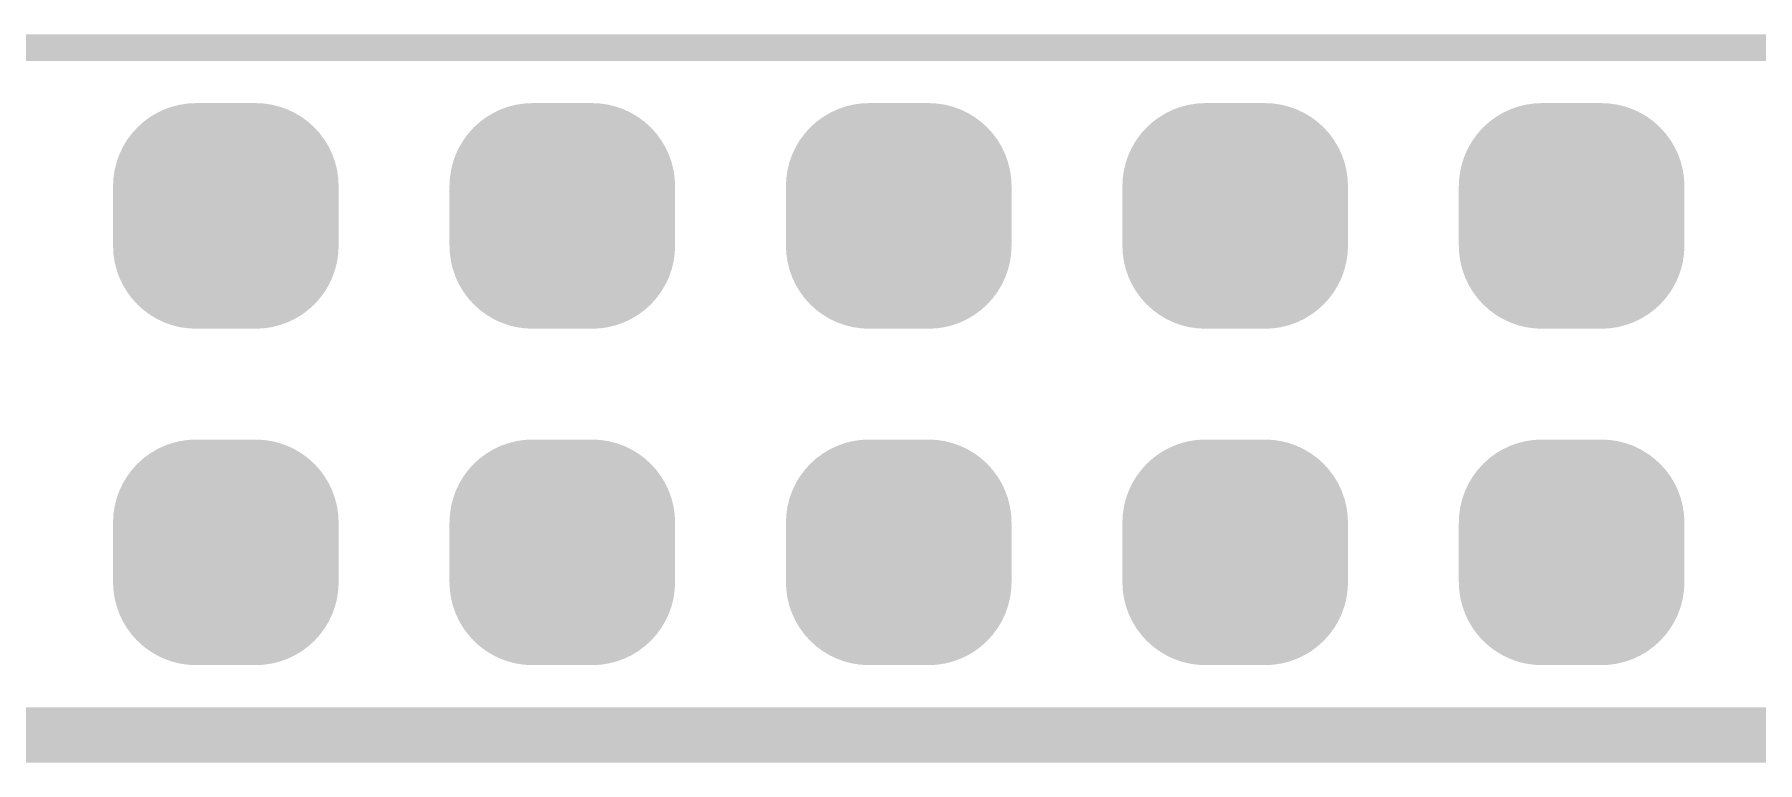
# Model space of a CAD drawing. Extents: x 4.92 to 7.06, y 1.62 to 3.45.
# Drawn here: x 5.943 to 6.455, y 1.688 to 1.904 of the extents above; entities that cross this region are included whole.
import ezdxf

# ---------------------------------------------------------------- set-up
doc = ezdxf.new("R2010")
doc.units = 0
doc.layers.get('0').update_dxf_attribs({"linetype": 'CONTINUOUS'})
for name, color, linetype in [('BOTTOMLAYER', 5, 'CONTINUOUS'), ('BOTTOMSOLDER', 6, 'CONTINUOUS'), ('KEEPOUTLAYER', 6, 'CONTINUOUS'), ('MULTILAYER', 9, 'CONTINUOUS'), ('TOPLAYER', 1, 'CONTINUOUS'), ('TOPOVERLAY', 2, 'CONTINUOUS'), ('TOPSOLDER', 216, 'CONTINUOUS')]:
    doc.layers.add(name, color=color, linetype=linetype)

# ---------------------------------------------------------------- blocks, each defined once
blk = doc.blocks.new('HDR2X13_2')
at = {"layer": 'BOTTOMLAYER', "const_width": 0.02067}
for points in [[(0.28081, 0.10886, 1), (0.30148, 0.10886, 1)], [(0.29852, 0.10886, 1), (0.31919, 0.10886, 1)], [(0.38081, 0.10886, 1), (0.40148, 0.10886, 1)], [(0.39852, 0.10886, 1), (0.41919, 0.10886, 1)], [(0.48081, 0.10886, 1), (0.50148, 0.10886, 1)], [(0.49852, 0.10886, 1), (0.51919, 0.10886, 1)], [(0.58081, 0.10886, 1), (0.60148, 0.10886, 1)], [(0.59852, 0.10886, 1), (0.61919, 0.10886, 1)], [(0.68081, 0.10886, 1), (0.70148, 0.10886, 1)], [(0.69852, 0.10886, 1), (0.71919, 0.10886, 1)], [(0.28081, 0.09114, 1), (0.30148, 0.09114, 1)], [(0.29852, 0.09114, 1), (0.31919, 0.09114, 1)], [(0.38081, 0.09114, 1), (0.40148, 0.09114, 1)], [(0.39852, 0.09114, 1), (0.41919, 0.09114, 1)], [(0.48081, 0.09114, 1), (0.50148, 0.09114, 1)], [(0.49852, 0.09114, 1), (0.51919, 0.09114, 1)], [(0.58081, 0.09114, 1), (0.60148, 0.09114, 1)], [(0.59852, 0.09114, 1), (0.61919, 0.09114, 1)], [(0.68081, 0.09114, 1), (0.70148, 0.09114, 1)], [(0.69852, 0.09114, 1), (0.71919, 0.09114, 1)], [(0.28081, 0.00886, 1), (0.30148, 0.00886, 1)], [(0.29852, 0.00886, 1), (0.31919, 0.00886, 1)], [(0.38081, 0.00886, 1), (0.40148, 0.00886, 1)], [(0.39852, 0.00886, 1), (0.41919, 0.00886, 1)], [(0.48081, 0.00886, 1), (0.50148, 0.00886, 1)], [(0.49852, 0.00886, 1), (0.51919, 0.00886, 1)], [(0.58081, 0.00886, 1), (0.60148, 0.00886, 1)], [(0.59852, 0.00886, 1), (0.61919, 0.00886, 1)], [(0.68081, 0.00886, 1), (0.70148, 0.00886, 1)], [(0.69852, 0.00886, 1), (0.71919, 0.00886, 1)], [(0.28081, -0.00886, 1), (0.30148, -0.00886, 1)], [(0.29852, -0.00886, 1), (0.31919, -0.00886, 1)], [(0.38081, -0.00886, 1), (0.40148, -0.00886, 1)], [(0.39852, -0.00886, 1), (0.41919, -0.00886, 1)], [(0.48081, -0.00886, 1), (0.50148, -0.00886, 1)], [(0.49852, -0.00886, 1), (0.51919, -0.00886, 1)], [(0.58081, -0.00886, 1), (0.60148, -0.00886, 1)], [(0.59852, -0.00886, 1), (0.61919, -0.00886, 1)], [(0.68081, -0.00886, 1), (0.70148, -0.00886, 1)], [(0.69852, -0.00886, 1), (0.71919, -0.00886, 1)]]:
    blk.add_lwpolyline(points, format="xyb", close=True, dxfattribs=at)
at = {"layer": 'BOTTOMLAYER'}
for points in [[(0.29114, 0.07047), (0.30886, 0.07047), (0.29114, 0.12953), (0.30886, 0.12953)], [(0.39114, 0.07047), (0.40886, 0.07047), (0.39114, 0.12953), (0.40886, 0.12953)], [(0.49114, 0.07047), (0.50886, 0.07047), (0.49114, 0.12953), (0.50886, 0.12953)], [(0.59114, 0.07047), (0.60886, 0.07047), (0.59114, 0.12953), (0.60886, 0.12953)], [(0.69114, 0.07047), (0.70886, 0.07047), (0.69114, 0.12953), (0.70886, 0.12953)], [(0.27047, 0.09114), (0.32953, 0.09114), (0.27047, 0.10886), (0.32953, 0.10886)], [(0.37047, 0.09114), (0.42953, 0.09114), (0.37047, 0.10886), (0.42953, 0.10886)], [(0.47047, 0.09114), (0.52953, 0.09114), (0.47047, 0.10886), (0.52953, 0.10886)], [(0.57047, 0.09114), (0.62953, 0.09114), (0.57047, 0.10886), (0.62953, 0.10886)], [(0.67047, 0.09114), (0.72953, 0.09114), (0.67047, 0.10886), (0.72953, 0.10886)], [(0.29114, -0.02953), (0.30886, -0.02953), (0.29114, 0.02953), (0.30886, 0.02953)], [(0.39114, -0.02953), (0.40886, -0.02953), (0.39114, 0.02953), (0.40886, 0.02953)], [(0.49114, -0.02953), (0.50886, -0.02953), (0.49114, 0.02953), (0.50886, 0.02953)], [(0.59114, -0.02953), (0.60886, -0.02953), (0.59114, 0.02953), (0.60886, 0.02953)], [(0.69114, -0.02953), (0.70886, -0.02953), (0.69114, 0.02953), (0.70886, 0.02953)], [(0.27047, -0.00886), (0.32953, -0.00886), (0.27047, 0.00886), (0.32953, 0.00886)], [(0.37047, -0.00886), (0.42953, -0.00886), (0.37047, 0.00886), (0.42953, 0.00886)], [(0.47047, -0.00886), (0.52953, -0.00886), (0.47047, 0.00886), (0.52953, 0.00886)], [(0.57047, -0.00886), (0.62953, -0.00886), (0.57047, 0.00886), (0.62953, 0.00886)], [(0.67047, -0.00886), (0.72953, -0.00886), (0.67047, 0.00886), (0.72953, 0.00886)]]:
    blk.add_solid(points, dxfattribs=at)
at = {"layer": 'BOTTOMSOLDER', "const_width": 0.02467}
for points in [[(0.27881, 0.10886, 1), (0.30348, 0.10886, 1)], [(0.29652, 0.10886, 1), (0.32119, 0.10886, 1)], [(0.37881, 0.10886, 1), (0.40348, 0.10886, 1)], [(0.39652, 0.10886, 1), (0.42119, 0.10886, 1)], [(0.47881, 0.10886, 1), (0.50348, 0.10886, 1)], [(0.49652, 0.10886, 1), (0.52119, 0.10886, 1)], [(0.57881, 0.10886, 1), (0.60348, 0.10886, 1)], [(0.59652, 0.10886, 1), (0.62119, 0.10886, 1)], [(0.67881, 0.10886, 1), (0.70348, 0.10886, 1)], [(0.69652, 0.10886, 1), (0.72119, 0.10886, 1)], [(0.27881, 0.09114, 1), (0.30348, 0.09114, 1)], [(0.29652, 0.09114, 1), (0.32119, 0.09114, 1)], [(0.37881, 0.09114, 1), (0.40348, 0.09114, 1)], [(0.39652, 0.09114, 1), (0.42119, 0.09114, 1)], [(0.47881, 0.09114, 1), (0.50348, 0.09114, 1)], [(0.49652, 0.09114, 1), (0.52119, 0.09114, 1)], [(0.57881, 0.09114, 1), (0.60348, 0.09114, 1)], [(0.59652, 0.09114, 1), (0.62119, 0.09114, 1)], [(0.67881, 0.09114, 1), (0.70348, 0.09114, 1)], [(0.69652, 0.09114, 1), (0.72119, 0.09114, 1)], [(0.27881, 0.00886, 1), (0.30348, 0.00886, 1)], [(0.29652, 0.00886, 1), (0.32119, 0.00886, 1)], [(0.37881, 0.00886, 1), (0.40348, 0.00886, 1)], [(0.39652, 0.00886, 1), (0.42119, 0.00886, 1)], [(0.47881, 0.00886, 1), (0.50348, 0.00886, 1)], [(0.49652, 0.00886, 1), (0.52119, 0.00886, 1)], [(0.57881, 0.00886, 1), (0.60348, 0.00886, 1)], [(0.59652, 0.00886, 1), (0.62119, 0.00886, 1)], [(0.67881, 0.00886, 1), (0.70348, 0.00886, 1)], [(0.69652, 0.00886, 1), (0.72119, 0.00886, 1)], [(0.27881, -0.00886, 1), (0.30348, -0.00886, 1)], [(0.29652, -0.00886, 1), (0.32119, -0.00886, 1)], [(0.37881, -0.00886, 1), (0.40348, -0.00886, 1)], [(0.39652, -0.00886, 1), (0.42119, -0.00886, 1)], [(0.47881, -0.00886, 1), (0.50348, -0.00886, 1)], [(0.49652, -0.00886, 1), (0.52119, -0.00886, 1)], [(0.57881, -0.00886, 1), (0.60348, -0.00886, 1)], [(0.59652, -0.00886, 1), (0.62119, -0.00886, 1)], [(0.67881, -0.00886, 1), (0.70348, -0.00886, 1)], [(0.69652, -0.00886, 1), (0.72119, -0.00886, 1)]]:
    blk.add_lwpolyline(points, format="xyb", close=True, dxfattribs=at)
at = {"layer": 'BOTTOMSOLDER'}
for points in [[(0.29114, 0.06647), (0.30886, 0.06647), (0.29114, 0.13353), (0.30886, 0.13353)], [(0.39114, 0.06647), (0.40886, 0.06647), (0.39114, 0.13353), (0.40886, 0.13353)], [(0.49114, 0.06647), (0.50886, 0.06647), (0.49114, 0.13353), (0.50886, 0.13353)], [(0.59114, 0.06647), (0.60886, 0.06647), (0.59114, 0.13353), (0.60886, 0.13353)], [(0.69114, 0.06647), (0.70886, 0.06647), (0.69114, 0.13353), (0.70886, 0.13353)], [(0.26647, 0.09114), (0.33353, 0.09114), (0.26647, 0.10886), (0.33353, 0.10886)], [(0.36647, 0.09114), (0.43353, 0.09114), (0.36647, 0.10886), (0.43353, 0.10886)], [(0.46647, 0.09114), (0.53353, 0.09114), (0.46647, 0.10886), (0.53353, 0.10886)], [(0.56647, 0.09114), (0.63353, 0.09114), (0.56647, 0.10886), (0.63353, 0.10886)], [(0.66647, 0.09114), (0.73353, 0.09114), (0.66647, 0.10886), (0.73353, 0.10886)], [(0.29114, -0.03353), (0.30886, -0.03353), (0.29114, 0.03353), (0.30886, 0.03353)], [(0.39114, -0.03353), (0.40886, -0.03353), (0.39114, 0.03353), (0.40886, 0.03353)], [(0.49114, -0.03353), (0.50886, -0.03353), (0.49114, 0.03353), (0.50886, 0.03353)], [(0.59114, -0.03353), (0.60886, -0.03353), (0.59114, 0.03353), (0.60886, 0.03353)], [(0.69114, -0.03353), (0.70886, -0.03353), (0.69114, 0.03353), (0.70886, 0.03353)], [(0.26647, -0.00886), (0.33353, -0.00886), (0.26647, 0.00886), (0.33353, 0.00886)], [(0.36647, -0.00886), (0.43353, -0.00886), (0.36647, 0.00886), (0.43353, 0.00886)], [(0.46647, -0.00886), (0.53353, -0.00886), (0.46647, 0.00886), (0.53353, 0.00886)], [(0.56647, -0.00886), (0.63353, -0.00886), (0.56647, 0.00886), (0.63353, 0.00886)], [(0.66647, -0.00886), (0.73353, -0.00886), (0.66647, 0.00886), (0.73353, 0.00886)]]:
    blk.add_solid(points, dxfattribs=at)
at = {"layer": 'MULTILAYER', "const_width": 0.02067}
for points in [[(0.28081, 0.10886, 1), (0.30148, 0.10886, 1)], [(0.29852, 0.10886, 1), (0.31919, 0.10886, 1)], [(0.38081, 0.10886, 1), (0.40148, 0.10886, 1)], [(0.39852, 0.10886, 1), (0.41919, 0.10886, 1)], [(0.48081, 0.10886, 1), (0.50148, 0.10886, 1)], [(0.49852, 0.10886, 1), (0.51919, 0.10886, 1)], [(0.58081, 0.10886, 1), (0.60148, 0.10886, 1)], [(0.59852, 0.10886, 1), (0.61919, 0.10886, 1)], [(0.68081, 0.10886, 1), (0.70148, 0.10886, 1)], [(0.69852, 0.10886, 1), (0.71919, 0.10886, 1)], [(0.28081, 0.09114, 1), (0.30148, 0.09114, 1)], [(0.29852, 0.09114, 1), (0.31919, 0.09114, 1)], [(0.38081, 0.09114, 1), (0.40148, 0.09114, 1)], [(0.39852, 0.09114, 1), (0.41919, 0.09114, 1)], [(0.48081, 0.09114, 1), (0.50148, 0.09114, 1)], [(0.49852, 0.09114, 1), (0.51919, 0.09114, 1)], [(0.58081, 0.09114, 1), (0.60148, 0.09114, 1)], [(0.59852, 0.09114, 1), (0.61919, 0.09114, 1)], [(0.68081, 0.09114, 1), (0.70148, 0.09114, 1)], [(0.69852, 0.09114, 1), (0.71919, 0.09114, 1)], [(0.28081, 0.00886, 1), (0.30148, 0.00886, 1)], [(0.29852, 0.00886, 1), (0.31919, 0.00886, 1)], [(0.38081, 0.00886, 1), (0.40148, 0.00886, 1)], [(0.39852, 0.00886, 1), (0.41919, 0.00886, 1)], [(0.48081, 0.00886, 1), (0.50148, 0.00886, 1)], [(0.49852, 0.00886, 1), (0.51919, 0.00886, 1)], [(0.58081, 0.00886, 1), (0.60148, 0.00886, 1)], [(0.59852, 0.00886, 1), (0.61919, 0.00886, 1)], [(0.68081, 0.00886, 1), (0.70148, 0.00886, 1)], [(0.69852, 0.00886, 1), (0.71919, 0.00886, 1)], [(0.28081, -0.00886, 1), (0.30148, -0.00886, 1)], [(0.29852, -0.00886, 1), (0.31919, -0.00886, 1)], [(0.38081, -0.00886, 1), (0.40148, -0.00886, 1)], [(0.39852, -0.00886, 1), (0.41919, -0.00886, 1)], [(0.48081, -0.00886, 1), (0.50148, -0.00886, 1)], [(0.49852, -0.00886, 1), (0.51919, -0.00886, 1)], [(0.58081, -0.00886, 1), (0.60148, -0.00886, 1)], [(0.59852, -0.00886, 1), (0.61919, -0.00886, 1)], [(0.68081, -0.00886, 1), (0.70148, -0.00886, 1)], [(0.69852, -0.00886, 1), (0.71919, -0.00886, 1)]]:
    blk.add_lwpolyline(points, format="xyb", close=True, dxfattribs=at)
at = {"layer": 'MULTILAYER'}
for points in [[(0.29114, 0.07047), (0.30886, 0.07047), (0.29114, 0.12953), (0.30886, 0.12953)], [(0.39114, 0.07047), (0.40886, 0.07047), (0.39114, 0.12953), (0.40886, 0.12953)], [(0.49114, 0.07047), (0.50886, 0.07047), (0.49114, 0.12953), (0.50886, 0.12953)], [(0.59114, 0.07047), (0.60886, 0.07047), (0.59114, 0.12953), (0.60886, 0.12953)], [(0.69114, 0.07047), (0.70886, 0.07047), (0.69114, 0.12953), (0.70886, 0.12953)], [(0.27047, 0.09114), (0.32953, 0.09114), (0.27047, 0.10886), (0.32953, 0.10886)], [(0.37047, 0.09114), (0.42953, 0.09114), (0.37047, 0.10886), (0.42953, 0.10886)], [(0.47047, 0.09114), (0.52953, 0.09114), (0.47047, 0.10886), (0.52953, 0.10886)], [(0.57047, 0.09114), (0.62953, 0.09114), (0.57047, 0.10886), (0.62953, 0.10886)], [(0.67047, 0.09114), (0.72953, 0.09114), (0.67047, 0.10886), (0.72953, 0.10886)], [(0.29114, -0.02953), (0.30886, -0.02953), (0.29114, 0.02953), (0.30886, 0.02953)], [(0.39114, -0.02953), (0.40886, -0.02953), (0.39114, 0.02953), (0.40886, 0.02953)], [(0.49114, -0.02953), (0.50886, -0.02953), (0.49114, 0.02953), (0.50886, 0.02953)], [(0.59114, -0.02953), (0.60886, -0.02953), (0.59114, 0.02953), (0.60886, 0.02953)], [(0.69114, -0.02953), (0.70886, -0.02953), (0.69114, 0.02953), (0.70886, 0.02953)], [(0.27047, -0.00886), (0.32953, -0.00886), (0.27047, 0.00886), (0.32953, 0.00886)], [(0.37047, -0.00886), (0.42953, -0.00886), (0.37047, 0.00886), (0.42953, 0.00886)], [(0.47047, -0.00886), (0.52953, -0.00886), (0.47047, 0.00886), (0.52953, 0.00886)], [(0.57047, -0.00886), (0.62953, -0.00886), (0.57047, 0.00886), (0.62953, 0.00886)], [(0.67047, -0.00886), (0.72953, -0.00886), (0.67047, 0.00886), (0.72953, 0.00886)]]:
    blk.add_solid(points, dxfattribs=at)
at = {"layer": 'TOPLAYER', "const_width": 0.02067}
for points in [[(0.28081, 0.10886, 1), (0.30148, 0.10886, 1)], [(0.29852, 0.10886, 1), (0.31919, 0.10886, 1)], [(0.38081, 0.10886, 1), (0.40148, 0.10886, 1)], [(0.39852, 0.10886, 1), (0.41919, 0.10886, 1)], [(0.48081, 0.10886, 1), (0.50148, 0.10886, 1)], [(0.49852, 0.10886, 1), (0.51919, 0.10886, 1)], [(0.58081, 0.10886, 1), (0.60148, 0.10886, 1)], [(0.59852, 0.10886, 1), (0.61919, 0.10886, 1)], [(0.68081, 0.10886, 1), (0.70148, 0.10886, 1)], [(0.69852, 0.10886, 1), (0.71919, 0.10886, 1)], [(0.28081, 0.09114, 1), (0.30148, 0.09114, 1)], [(0.29852, 0.09114, 1), (0.31919, 0.09114, 1)], [(0.38081, 0.09114, 1), (0.40148, 0.09114, 1)], [(0.39852, 0.09114, 1), (0.41919, 0.09114, 1)], [(0.48081, 0.09114, 1), (0.50148, 0.09114, 1)], [(0.49852, 0.09114, 1), (0.51919, 0.09114, 1)], [(0.58081, 0.09114, 1), (0.60148, 0.09114, 1)], [(0.59852, 0.09114, 1), (0.61919, 0.09114, 1)], [(0.68081, 0.09114, 1), (0.70148, 0.09114, 1)], [(0.69852, 0.09114, 1), (0.71919, 0.09114, 1)], [(0.28081, 0.00886, 1), (0.30148, 0.00886, 1)], [(0.29852, 0.00886, 1), (0.31919, 0.00886, 1)], [(0.38081, 0.00886, 1), (0.40148, 0.00886, 1)], [(0.39852, 0.00886, 1), (0.41919, 0.00886, 1)], [(0.48081, 0.00886, 1), (0.50148, 0.00886, 1)], [(0.49852, 0.00886, 1), (0.51919, 0.00886, 1)], [(0.58081, 0.00886, 1), (0.60148, 0.00886, 1)], [(0.59852, 0.00886, 1), (0.61919, 0.00886, 1)], [(0.68081, 0.00886, 1), (0.70148, 0.00886, 1)], [(0.69852, 0.00886, 1), (0.71919, 0.00886, 1)], [(0.28081, -0.00886, 1), (0.30148, -0.00886, 1)], [(0.29852, -0.00886, 1), (0.31919, -0.00886, 1)], [(0.38081, -0.00886, 1), (0.40148, -0.00886, 1)], [(0.39852, -0.00886, 1), (0.41919, -0.00886, 1)], [(0.48081, -0.00886, 1), (0.50148, -0.00886, 1)], [(0.49852, -0.00886, 1), (0.51919, -0.00886, 1)], [(0.58081, -0.00886, 1), (0.60148, -0.00886, 1)], [(0.59852, -0.00886, 1), (0.61919, -0.00886, 1)], [(0.68081, -0.00886, 1), (0.70148, -0.00886, 1)], [(0.69852, -0.00886, 1), (0.71919, -0.00886, 1)]]:
    blk.add_lwpolyline(points, format="xyb", close=True, dxfattribs=at)
at = {"layer": 'TOPLAYER'}
for points in [[(0.29114, 0.07047), (0.30886, 0.07047), (0.29114, 0.12953), (0.30886, 0.12953)], [(0.39114, 0.07047), (0.40886, 0.07047), (0.39114, 0.12953), (0.40886, 0.12953)], [(0.49114, 0.07047), (0.50886, 0.07047), (0.49114, 0.12953), (0.50886, 0.12953)], [(0.59114, 0.07047), (0.60886, 0.07047), (0.59114, 0.12953), (0.60886, 0.12953)], [(0.69114, 0.07047), (0.70886, 0.07047), (0.69114, 0.12953), (0.70886, 0.12953)], [(0.27047, 0.09114), (0.32953, 0.09114), (0.27047, 0.10886), (0.32953, 0.10886)], [(0.37047, 0.09114), (0.42953, 0.09114), (0.37047, 0.10886), (0.42953, 0.10886)], [(0.47047, 0.09114), (0.52953, 0.09114), (0.47047, 0.10886), (0.52953, 0.10886)], [(0.57047, 0.09114), (0.62953, 0.09114), (0.57047, 0.10886), (0.62953, 0.10886)], [(0.67047, 0.09114), (0.72953, 0.09114), (0.67047, 0.10886), (0.72953, 0.10886)], [(0.29114, -0.02953), (0.30886, -0.02953), (0.29114, 0.02953), (0.30886, 0.02953)], [(0.39114, -0.02953), (0.40886, -0.02953), (0.39114, 0.02953), (0.40886, 0.02953)], [(0.49114, -0.02953), (0.50886, -0.02953), (0.49114, 0.02953), (0.50886, 0.02953)], [(0.59114, -0.02953), (0.60886, -0.02953), (0.59114, 0.02953), (0.60886, 0.02953)], [(0.69114, -0.02953), (0.70886, -0.02953), (0.69114, 0.02953), (0.70886, 0.02953)], [(0.27047, -0.00886), (0.32953, -0.00886), (0.27047, 0.00886), (0.32953, 0.00886)], [(0.37047, -0.00886), (0.42953, -0.00886), (0.37047, 0.00886), (0.42953, 0.00886)], [(0.47047, -0.00886), (0.52953, -0.00886), (0.47047, 0.00886), (0.52953, 0.00886)], [(0.57047, -0.00886), (0.62953, -0.00886), (0.57047, 0.00886), (0.62953, 0.00886)], [(0.67047, -0.00886), (0.72953, -0.00886), (0.67047, 0.00886), (0.72953, 0.00886)]]:
    blk.add_solid(points, dxfattribs=at)
at = {"layer": 'TOPOVERLAY', "const_width": 0.00787}
for points in [[(1.25, 0.15), (-0.05, 0.15)], [(1.25, -0.05), (-0.05, -0.05)]]:
    blk.add_lwpolyline(points, dxfattribs=at)
at = {"layer": 'TOPSOLDER', "const_width": 0.02467}
for points in [[(0.27881, 0.10886, 1), (0.30348, 0.10886, 1)], [(0.29652, 0.10886, 1), (0.32119, 0.10886, 1)], [(0.37881, 0.10886, 1), (0.40348, 0.10886, 1)], [(0.39652, 0.10886, 1), (0.42119, 0.10886, 1)], [(0.47881, 0.10886, 1), (0.50348, 0.10886, 1)], [(0.49652, 0.10886, 1), (0.52119, 0.10886, 1)], [(0.57881, 0.10886, 1), (0.60348, 0.10886, 1)], [(0.59652, 0.10886, 1), (0.62119, 0.10886, 1)], [(0.67881, 0.10886, 1), (0.70348, 0.10886, 1)], [(0.69652, 0.10886, 1), (0.72119, 0.10886, 1)], [(0.27881, 0.09114, 1), (0.30348, 0.09114, 1)], [(0.29652, 0.09114, 1), (0.32119, 0.09114, 1)], [(0.37881, 0.09114, 1), (0.40348, 0.09114, 1)], [(0.39652, 0.09114, 1), (0.42119, 0.09114, 1)], [(0.47881, 0.09114, 1), (0.50348, 0.09114, 1)], [(0.49652, 0.09114, 1), (0.52119, 0.09114, 1)], [(0.57881, 0.09114, 1), (0.60348, 0.09114, 1)], [(0.59652, 0.09114, 1), (0.62119, 0.09114, 1)], [(0.67881, 0.09114, 1), (0.70348, 0.09114, 1)], [(0.69652, 0.09114, 1), (0.72119, 0.09114, 1)], [(0.27881, 0.00886, 1), (0.30348, 0.00886, 1)], [(0.29652, 0.00886, 1), (0.32119, 0.00886, 1)], [(0.37881, 0.00886, 1), (0.40348, 0.00886, 1)], [(0.39652, 0.00886, 1), (0.42119, 0.00886, 1)], [(0.47881, 0.00886, 1), (0.50348, 0.00886, 1)], [(0.49652, 0.00886, 1), (0.52119, 0.00886, 1)], [(0.57881, 0.00886, 1), (0.60348, 0.00886, 1)], [(0.59652, 0.00886, 1), (0.62119, 0.00886, 1)], [(0.67881, 0.00886, 1), (0.70348, 0.00886, 1)], [(0.69652, 0.00886, 1), (0.72119, 0.00886, 1)], [(0.27881, -0.00886, 1), (0.30348, -0.00886, 1)], [(0.29652, -0.00886, 1), (0.32119, -0.00886, 1)], [(0.37881, -0.00886, 1), (0.40348, -0.00886, 1)], [(0.39652, -0.00886, 1), (0.42119, -0.00886, 1)], [(0.47881, -0.00886, 1), (0.50348, -0.00886, 1)], [(0.49652, -0.00886, 1), (0.52119, -0.00886, 1)], [(0.57881, -0.00886, 1), (0.60348, -0.00886, 1)], [(0.59652, -0.00886, 1), (0.62119, -0.00886, 1)], [(0.67881, -0.00886, 1), (0.70348, -0.00886, 1)], [(0.69652, -0.00886, 1), (0.72119, -0.00886, 1)]]:
    blk.add_lwpolyline(points, format="xyb", close=True, dxfattribs=at)
at = {"layer": 'TOPSOLDER'}
for points in [[(0.29114, 0.06647), (0.30886, 0.06647), (0.29114, 0.13353), (0.30886, 0.13353)], [(0.39114, 0.06647), (0.40886, 0.06647), (0.39114, 0.13353), (0.40886, 0.13353)], [(0.49114, 0.06647), (0.50886, 0.06647), (0.49114, 0.13353), (0.50886, 0.13353)], [(0.59114, 0.06647), (0.60886, 0.06647), (0.59114, 0.13353), (0.60886, 0.13353)], [(0.69114, 0.06647), (0.70886, 0.06647), (0.69114, 0.13353), (0.70886, 0.13353)], [(0.26647, 0.09114), (0.33353, 0.09114), (0.26647, 0.10886), (0.33353, 0.10886)], [(0.36647, 0.09114), (0.43353, 0.09114), (0.36647, 0.10886), (0.43353, 0.10886)], [(0.46647, 0.09114), (0.53353, 0.09114), (0.46647, 0.10886), (0.53353, 0.10886)], [(0.56647, 0.09114), (0.63353, 0.09114), (0.56647, 0.10886), (0.63353, 0.10886)], [(0.66647, 0.09114), (0.73353, 0.09114), (0.66647, 0.10886), (0.73353, 0.10886)], [(0.29114, -0.03353), (0.30886, -0.03353), (0.29114, 0.03353), (0.30886, 0.03353)], [(0.39114, -0.03353), (0.40886, -0.03353), (0.39114, 0.03353), (0.40886, 0.03353)], [(0.49114, -0.03353), (0.50886, -0.03353), (0.49114, 0.03353), (0.50886, 0.03353)], [(0.59114, -0.03353), (0.60886, -0.03353), (0.59114, 0.03353), (0.60886, 0.03353)], [(0.69114, -0.03353), (0.70886, -0.03353), (0.69114, 0.03353), (0.70886, 0.03353)], [(0.26647, -0.00886), (0.33353, -0.00886), (0.26647, 0.00886), (0.33353, 0.00886)], [(0.36647, -0.00886), (0.43353, -0.00886), (0.36647, 0.00886), (0.43353, 0.00886)], [(0.46647, -0.00886), (0.53353, -0.00886), (0.46647, 0.00886), (0.53353, 0.00886)], [(0.56647, -0.00886), (0.63353, -0.00886), (0.56647, 0.00886), (0.63353, 0.00886)], [(0.66647, -0.00886), (0.73353, -0.00886), (0.66647, 0.00886), (0.73353, 0.00886)]]:
    blk.add_solid(points, dxfattribs=at)

msp = doc.modelspace()

# ---------------------------------------------------------------- linework, layer by layer
at = {"layer": 'KEEPOUTLAYER', "const_width": 0.01}
msp.add_lwpolyline([(5.41102, 1.69252), (6.78898, 1.69252)], dxfattribs=at)

# ---------------------------------------------------------------- block references
at = {"rotation": 180}
msp.add_blockref('HDR2X13_2', (6.7, 1.85), dxfattribs=at)

doc.saveas('drawing.dxf')
